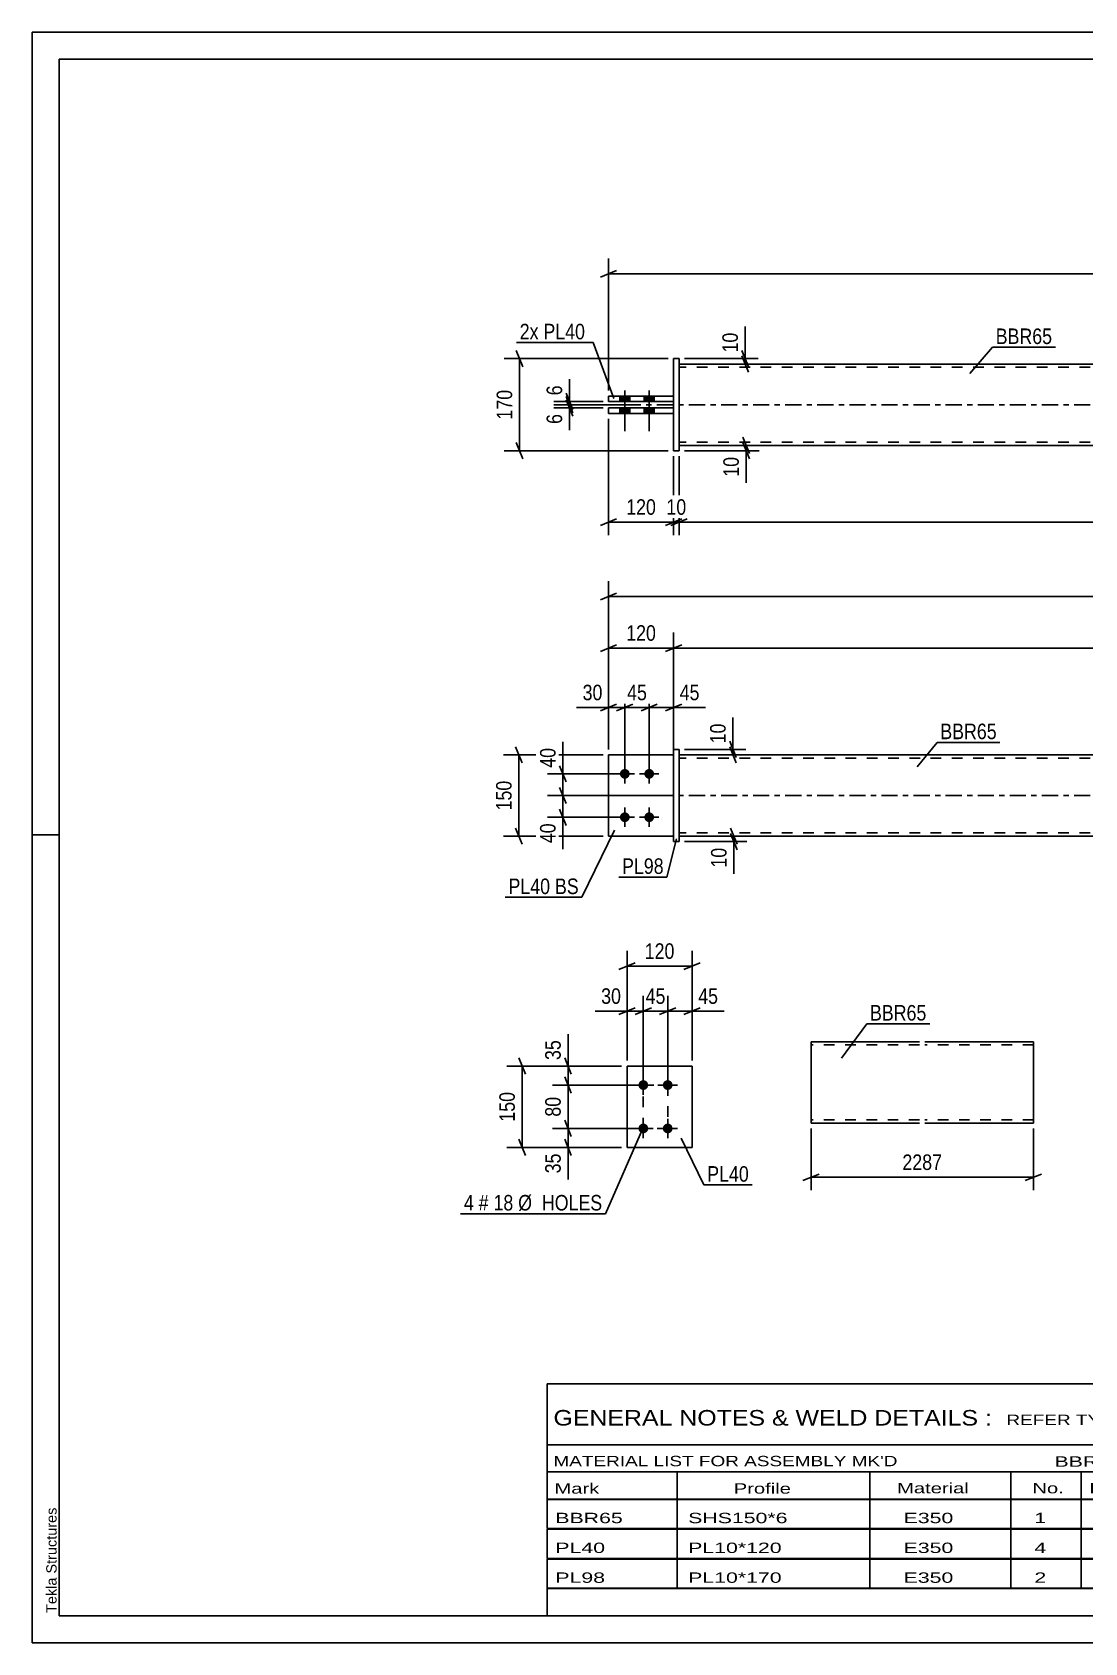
# Model space of a CAD drawing. Header units: millimetres. Extents: x 0 to 420, y 0 to 297.
# Drawn here: x 0 to 194.2, y 0 to 297 of the extents above; entities that cross this region are included whole.
import ezdxf

# ---------------------------------------------------------------- set-up
doc = ezdxf.new("R2010")
doc.units = ezdxf.units.MM
doc.linetypes.add('DXK_LINE_DOT2', pattern=[3.9198, 1.9599, -1.9599])
doc.linetypes.add('DXK_LINE_DOT3', pattern=[5.9187, 2.979, -0.9799, 0.9799, -0.9799])
doc.styles.add('Arial', font='ARIAL.TTF', dxfattribs={"height": 0.2})
doc.styles.add('Arial Narrow', font='ARIALN.TTF', dxfattribs={"height": 0.2})

# ---------------------------------------------------------------- blocks, each defined once
blk = doc.blocks.new('Unknown-580605817-1163')
at = {"color": 5, "linetype": 'Continuous'}
for p, q in [((420, 297), (0, 297)), ((0, 297), (0, 0)), ((0, 292), (0, 297)), ((415, 292), (5, 292)), ((5, 292), (5, 5)), ((5, 149), (0, 149)), ((0, 0), (0, 5)), ((5, 5), (415, 5)), ((0, 0), (420, 0))]:
    blk.add_line(p, q, dxfattribs=at)
at = {"color": 174, "linetype": 'Continuous', "style": 'Arial'}
blk.add_text('Tekla Structures', height=1.9102, rotation=90, dxfattribs=at).set_placement((4.5, 5.5))
blk = doc.blocks.new('Part-580605817-1818 - 1791')
at = {"color": 2, "linetype": 'Continuous'}
for p, q in [((118.31, 164.74), (119.31, 164.74)), ((118.31, 147.74), (118.31, 164.74)), ((119.31, 164.74), (119.31, 164.74)), ((119.31, 164.74), (119.31, 147.74)), ((118.31, 147.74), (119.31, 147.74))]:
    blk.add_line(p, q, dxfattribs=at)
at = {"color": 7, "linetype": 'DXK_LINE_DOT2'}
for p, q in [((118.31, 164.74), (119.31, 164.74)), ((118.31, 147.74), (119.31, 147.74))]:
    blk.add_line(p, q, dxfattribs=at)
blk = doc.blocks.new('Part-580605817-1808 - 1791')
at = {"color": 2, "linetype": 'Continuous'}
for p, q in [((106.31, 163.74), (118.31, 163.74)), ((106.31, 163.74), (106.31, 148.74)), ((118.31, 148.74), (106.31, 148.74)), ((106.31, 148.74), (106.31, 148.74))]:
    blk.add_line(p, q, dxfattribs=at)
at = {"color": 7, "linetype": 'DXK_LINE_DOT2'}
for p, q in [((106.31, 163.74), (118.31, 163.74)), ((118.31, 163.74), (118.31, 163.74)), ((118.31, 163.74), (118.31, 148.74)), ((106.31, 148.74), (118.31, 148.74))]:
    blk.add_line(p, q, dxfattribs=at)
blk = doc.blocks.new('Part-580605817-1813 - 1791')
at = {"color": 7, "linetype": 'DXK_LINE_DOT2'}
for p, q in [((106.31, 163.74), (118.31, 163.74)), ((106.31, 163.74), (118.31, 163.74)), ((106.31, 148.74), (106.31, 163.74)), ((118.31, 163.74), (118.31, 163.74)), ((118.31, 163.74), (118.31, 148.74)), ((106.31, 148.74), (118.31, 148.74)), ((118.31, 148.74), (106.31, 148.74)), ((106.31, 148.74), (106.31, 148.74))]:
    blk.add_line(p, q, dxfattribs=at)
blk = doc.blocks.new('Part-580605817-1828 - 1791')
at = {"color": 2, "linetype": 'Continuous'}
for p, q in [((119.31, 163.74), (348, 163.74)), ((119.31, 148.74), (348, 148.74))]:
    blk.add_line(p, q, dxfattribs=at)
at = {"color": 7, "linetype": 'DXK_LINE_DOT2'}
for p, q in [((119.31, 148.74), (119.31, 163.74)), ((348, 163.74), (348, 148.74)), ((348, 163.14), (119.31, 163.14)), ((348, 149.34), (119.31, 149.34))]:
    blk.add_line(p, q, dxfattribs=at)
at = {"color": 7, "linetype": 'DXK_LINE_DOT3'}
blk.add_line((109.31, 156.24), (358, 156.24), dxfattribs=at)
blk = doc.blocks.new('Bolt-580605817-1840 - 1791')
at = {"linetype": 'Continuous'}
for points in [[(109.31, 161.14), (109.5, 161.12), (109.68, 161.06), (109.84, 160.96), (109.98, 160.84), (110.09, 160.69), (110.17, 160.51), (110.21, 160.33), (110.21, 160.14), (110.17, 159.96), (110.09, 159.79), (109.98, 159.63), (109.84, 159.51), (109.68, 159.41), (109.5, 159.36), (109.31, 159.34), (109.13, 159.36), (108.95, 159.41), (108.79, 159.51), (108.65, 159.63), (108.54, 159.79), (108.46, 159.96), (108.42, 160.14), (108.42, 160.33), (108.46, 160.51), (108.54, 160.69), (108.65, 160.84), (108.79, 160.96), (108.95, 161.06), (109.13, 161.12)], [(113.81, 161.14), (114, 161.12), (114.18, 161.06), (114.34, 160.96), (114.48, 160.84), (114.59, 160.69), (114.67, 160.51), (114.71, 160.33), (114.71, 160.14), (114.67, 159.96), (114.59, 159.79), (114.48, 159.63), (114.34, 159.51), (114.18, 159.41), (114, 159.36), (113.81, 159.34), (113.63, 159.36), (113.45, 159.41), (113.29, 159.51), (113.15, 159.63), (113.04, 159.79), (112.96, 159.96), (112.92, 160.14), (112.92, 160.33), (112.96, 160.51), (113.04, 160.69), (113.15, 160.84), (113.29, 160.96), (113.45, 161.06), (113.63, 161.12)], [(109.31, 153.14), (109.5, 153.12), (109.68, 153.06), (109.84, 152.96), (109.98, 152.84), (110.09, 152.69), (110.17, 152.51), (110.21, 152.33), (110.21, 152.14), (110.17, 151.96), (110.09, 151.79), (109.98, 151.63), (109.84, 151.51), (109.68, 151.41), (109.5, 151.36), (109.31, 151.34), (109.13, 151.36), (108.95, 151.41), (108.79, 151.51), (108.65, 151.63), (108.54, 151.79), (108.46, 151.96), (108.42, 152.14), (108.42, 152.33), (108.46, 152.51), (108.54, 152.69), (108.65, 152.84), (108.79, 152.96), (108.95, 153.06), (109.13, 153.12)], [(113.81, 153.14), (114, 153.12), (114.18, 153.06), (114.34, 152.96), (114.48, 152.84), (114.59, 152.69), (114.67, 152.51), (114.71, 152.33), (114.71, 152.14), (114.67, 151.96), (114.59, 151.79), (114.48, 151.63), (114.34, 151.51), (114.18, 151.41), (114, 151.36), (113.81, 151.34), (113.63, 151.36), (113.45, 151.41), (113.29, 151.51), (113.15, 151.63), (113.04, 151.79), (112.96, 151.96), (112.92, 152.14), (112.92, 152.33), (112.96, 152.51), (113.04, 152.69), (113.15, 152.84), (113.29, 152.96), (113.45, 153.06), (113.63, 153.12)]]:
    blk.add_hatch(color=1, dxfattribs=at).paths.add_polyline_path(points)
at = {"color": 1, "linetype": 'Continuous'}
for p, q in [((109.31, 158.44), (109.31, 162.04)), ((113.81, 158.44), (113.81, 162.04)), ((111.11, 160.24), (107.51, 160.24)), ((115.61, 160.24), (112.01, 160.24)), ((111.11, 152.24), (107.51, 152.24)), ((109.31, 150.44), (109.31, 154.04)), ((115.61, 152.24), (112.01, 152.24)), ((113.81, 150.44), (113.81, 154.04))]:
    blk.add_line(p, q, dxfattribs=at)
blk = doc.blocks.new('Bolt-580605817-2132 - 2128')
at = {"linetype": 'Continuous'}
for points in [[(108.41, 228.91), (110.21, 228.91), (110.21, 229.91), (108.41, 229.91)], [(108.41, 228.91), (110.21, 228.91), (110.21, 229.91), (108.41, 229.91)], [(112.91, 228.91), (114.71, 228.91), (114.71, 229.91), (112.91, 229.91)], [(112.91, 228.91), (114.71, 228.91), (114.71, 229.91), (112.91, 229.91)], [(108.41, 226.71), (110.21, 226.71), (110.21, 227.71), (108.41, 227.71)], [(108.41, 226.71), (110.21, 226.71), (110.21, 227.71), (108.41, 227.71)], [(112.91, 226.71), (114.71, 226.71), (114.71, 227.71), (112.91, 227.71)], [(112.91, 226.71), (114.71, 226.71), (114.71, 227.71), (112.91, 227.71)]]:
    blk.add_hatch(color=1, dxfattribs=at).paths.add_polyline_path(points)
at = {"color": 1, "linetype": 'Continuous'}
for p, q in [((108.41, 229.91), (108.41, 228.91)), ((108.41, 229.91), (108.41, 228.91)), ((109.31, 230.91), (109.31, 223.41)), ((109.31, 230.91), (109.31, 223.41)), ((110.21, 229.91), (110.21, 228.91)), ((110.21, 229.91), (110.21, 228.91)), ((112.91, 229.91), (112.91, 228.91)), ((112.91, 229.91), (112.91, 228.91)), ((113.81, 230.91), (113.81, 223.41)), ((113.81, 230.91), (113.81, 223.41)), ((114.71, 229.91), (114.71, 228.91)), ((114.71, 229.91), (114.71, 228.91)), ((108.41, 227.71), (108.41, 226.71)), ((108.41, 227.71), (108.41, 226.71)), ((110.21, 227.71), (110.21, 226.71)), ((110.21, 227.71), (110.21, 226.71)), ((112.91, 227.71), (112.91, 226.71)), ((112.91, 227.71), (112.91, 226.71)), ((114.71, 227.71), (114.71, 226.71)), ((114.71, 227.71), (114.71, 226.71))]:
    blk.add_line(p, q, dxfattribs=at)
blk = doc.blocks.new('Part-580605817-2138 - 2128')
at = {"color": 2, "linetype": 'Continuous'}
for p, q in [((119.31, 235.81), (348, 235.81)), ((119.31, 220.81), (348, 220.81))]:
    blk.add_line(p, q, dxfattribs=at)
at = {"color": 7, "linetype": 'DXK_LINE_DOT2'}
for p, q in [((119.31, 235.81), (119.31, 220.81)), ((348, 235.21), (119.31, 235.21)), ((348, 235.81), (348, 220.81)), ((348, 221.41), (119.31, 221.41))]:
    blk.add_line(p, q, dxfattribs=at)
at = {"color": 7, "linetype": 'DXK_LINE_DOT3'}
blk.add_line((109.31, 228.31), (358, 228.31), dxfattribs=at)
blk = doc.blocks.new('Part-580605817-2144 - 2128')
at = {"color": 2, "linetype": 'Continuous'}
for p, q in [((106.31, 227.71), (118.31, 227.71)), ((106.31, 226.71), (106.31, 227.71)), ((106.31, 226.71), (118.31, 226.71)), ((106.31, 226.71), (106.31, 226.71))]:
    blk.add_line(p, q, dxfattribs=at)
at = {"color": 7, "linetype": 'DXK_LINE_DOT2'}
for p, q in [((106.31, 227.71), (118.31, 227.71)), ((118.31, 226.71), (106.31, 226.71)), ((118.31, 227.71), (118.31, 226.71))]:
    blk.add_line(p, q, dxfattribs=at)
blk = doc.blocks.new('Part-580605817-2149 - 2128')
at = {"color": 2, "linetype": 'Continuous'}
for p, q in [((106.31, 229.91), (118.31, 229.91)), ((106.31, 228.91), (106.31, 229.91)), ((106.31, 228.91), (118.31, 228.91)), ((106.31, 228.91), (106.31, 228.91))]:
    blk.add_line(p, q, dxfattribs=at)
at = {"color": 7, "linetype": 'DXK_LINE_DOT2'}
for p, q in [((106.31, 229.91), (118.31, 229.91)), ((106.31, 229.91), (106.31, 229.91)), ((106.31, 228.91), (118.31, 228.91)), ((118.31, 229.91), (118.31, 228.91))]:
    blk.add_line(p, q, dxfattribs=at)
blk = doc.blocks.new('Part-580605817-2150 - 2128')
at = {"color": 2, "linetype": 'Continuous'}
for p, q in [((118.31, 236.81), (119.31, 236.81)), ((118.31, 236.81), (118.31, 219.81)), ((119.31, 236.81), (119.31, 236.81)), ((119.31, 236.81), (119.31, 219.81)), ((119.31, 219.81), (118.31, 219.81)), ((118.31, 219.81), (118.31, 219.81))]:
    blk.add_line(p, q, dxfattribs=at)
at = {"color": 7, "linetype": 'DXK_LINE_DOT2'}
for p, q in [((119.31, 236.81), (118.31, 236.81)), ((119.31, 236.81), (119.31, 236.81)), ((118.31, 219.81), (119.31, 219.81))]:
    blk.add_line(p, q, dxfattribs=at)
blk = doc.blocks.new('Bolt-580605817-1444 - 1410')
at = {"linetype": 'Continuous'}
for points in [[(112.73, 101.95), (112.54, 101.97), (112.36, 102.02), (112.2, 102.12), (112.06, 102.24), (111.95, 102.4), (111.87, 102.57), (111.83, 102.75), (111.83, 102.94), (111.87, 103.12), (111.95, 103.3), (112.06, 103.45), (112.2, 103.57), (112.36, 103.67), (112.54, 103.73), (112.73, 103.75), (112.92, 103.73), (113.09, 103.67), (113.26, 103.57), (113.4, 103.45), (113.51, 103.3), (113.58, 103.12), (113.62, 102.94), (113.62, 102.75), (113.58, 102.57), (113.51, 102.4), (113.4, 102.24), (113.26, 102.12), (113.09, 102.02), (112.92, 101.97)], [(117.23, 101.95), (117.04, 101.97), (116.86, 102.02), (116.7, 102.12), (116.56, 102.24), (116.45, 102.4), (116.37, 102.57), (116.33, 102.75), (116.33, 102.94), (116.37, 103.12), (116.45, 103.3), (116.56, 103.45), (116.7, 103.57), (116.86, 103.67), (117.04, 103.73), (117.23, 103.75), (117.42, 103.73), (117.59, 103.67), (117.76, 103.57), (117.9, 103.45), (118.01, 103.3), (118.08, 103.12), (118.12, 102.94), (118.12, 102.75), (118.08, 102.57), (118.01, 102.4), (117.9, 102.24), (117.76, 102.12), (117.59, 102.02), (117.42, 101.97)], [(112.73, 93.95), (112.54, 93.97), (112.36, 94.02), (112.2, 94.12), (112.06, 94.24), (111.95, 94.4), (111.87, 94.57), (111.83, 94.75), (111.83, 94.94), (111.87, 95.12), (111.95, 95.3), (112.06, 95.45), (112.2, 95.57), (112.36, 95.67), (112.54, 95.73), (112.73, 95.75), (112.92, 95.73), (113.09, 95.67), (113.26, 95.57), (113.4, 95.45), (113.51, 95.3), (113.58, 95.12), (113.62, 94.94), (113.62, 94.75), (113.58, 94.57), (113.51, 94.4), (113.4, 94.24), (113.26, 94.12), (113.09, 94.02), (112.92, 93.97)], [(117.23, 93.95), (117.04, 93.97), (116.86, 94.02), (116.7, 94.12), (116.56, 94.24), (116.45, 94.4), (116.37, 94.57), (116.33, 94.75), (116.33, 94.94), (116.37, 95.12), (116.45, 95.3), (116.56, 95.45), (116.7, 95.57), (116.86, 95.67), (117.04, 95.73), (117.23, 95.75), (117.42, 95.73), (117.59, 95.67), (117.76, 95.57), (117.9, 95.45), (118.01, 95.3), (118.08, 95.12), (118.12, 94.94), (118.12, 94.75), (118.08, 94.57), (118.01, 94.4), (117.9, 94.24), (117.76, 94.12), (117.59, 94.02), (117.42, 93.97)]]:
    blk.add_hatch(color=1, dxfattribs=at).paths.add_polyline_path(points)
at = {"color": 1, "linetype": 'Continuous'}
for p, q in [((112.73, 101.05), (112.73, 104.65)), ((117.23, 101.05), (117.23, 104.65)), ((114.53, 102.85), (110.93, 102.85)), ((119.03, 102.85), (115.43, 102.85)), ((112.73, 93.05), (112.73, 96.65)), ((117.23, 93.05), (117.23, 96.65)), ((114.53, 94.85), (110.93, 94.85)), ((119.03, 94.85), (115.43, 94.85))]:
    blk.add_line(p, q, dxfattribs=at)
blk = doc.blocks.new('Part-580605817-1459 - 1410')
at = {"color": 2, "linetype": 'Continuous'}
for p, q in [((109.73, 106.35), (121.73, 106.35)), ((109.73, 91.35), (109.73, 106.35)), ((121.73, 106.35), (121.73, 106.35)), ((121.73, 106.35), (121.73, 91.35)), ((121.73, 91.35), (109.73, 91.35)), ((109.73, 91.35), (109.73, 91.35))]:
    blk.add_line(p, q, dxfattribs=at)
at = {"color": 7, "linetype": 'DXK_LINE_DOT2'}
for p, q in [((109.73, 106.35), (121.73, 106.35)), ((109.73, 91.35), (121.73, 91.35)), ((109.73, 91.35), (109.73, 91.35))]:
    blk.add_line(p, q, dxfattribs=at)
blk = doc.blocks.new('Part-580605817-1275 - 1255')
at = {"color": 2, "linetype": 'Continuous'}
for p, q in [((143.68, 95.93), (143.68, 110.84)), ((143.68, 110.84), (163.68, 110.84)), ((164.68, 110.84), (184.68, 110.84)), ((184.68, 110.84), (184.68, 110.75)), ((184.68, 110.75), (184.68, 109.64)), ((184.68, 95.84), (184.68, 109.64)), ((143.68, 95.84), (143.68, 95.93)), ((163.68, 95.84), (143.68, 95.84)), ((184.68, 95.84), (164.68, 95.84))]:
    blk.add_line(p, q, dxfattribs=at)
at = {"color": 7, "linetype": 'DXK_LINE_DOT2'}
for p, q in [((163.68, 110.24), (143.68, 110.24)), ((184.68, 110.24), (164.68, 110.24)), ((184.68, 109.64), (184.68, 110.49)), ((143.68, 96.44), (143.68, 96.49)), ((163.68, 96.44), (143.68, 96.44)), ((143.68, 95.84), (143.68, 95.84)), ((184.68, 96.44), (164.68, 96.44)), ((184.68, 96.44), (184.68, 96.49))]:
    blk.add_line(p, q, dxfattribs=at)
blk = doc.blocks.new('Rectangle-580605817-1568 - 1410')
at = {"color": 1, "linetype": 'DXK_LINE_DOT2'}
blk.add_lwpolyline([(112.73, 102.85), (117.23, 102.85), (117.23, 94.85), (112.73, 94.85), (112.73, 102.85)], close=True, dxfattribs=at)
blk = doc.blocks.new('StraightDimension-580605817-2071 - 1791')
at = {"color": 7, "linetype": 'Continuous'}
for p, q in [((120.31, 148.74), (131.83, 148.74)), ((128.83, 150.24), (130.03, 147.24)), ((130.03, 146.24), (128.83, 149.24)), ((129.43, 147.74), (129.43, 148.74)), ((120.31, 147.74), (131.83, 147.74))]:
    blk.add_line(p, q, dxfattribs=at)
at = {"color": 0}
blk.add_wipeout([(128.68, 147.21), (124.48, 147.21), (124.48, 142.35), (128.68, 142.35)], dxfattribs=at)
at = {"color": 7, "linetype": 'Continuous'}
blk.add_line((129.43, 147.74), (129.43, 141.83), dxfattribs=at)
blk.add_line((129.43, 147.74), (129.43, 141.83), dxfattribs=at)
at = {"color": 3, "style": 'Arial Narrow'}
blk.add_text('10', height=2.863, rotation=90.0002, dxfattribs=at).set_placement((128.08, 142.95))
blk = doc.blocks.new('StraightDimension-580605817-2015 - 1791')
at = {"color": 7, "linetype": 'Continuous'}
for p, q in [((113.81, 161.24), (113.81, 175.31)), ((118.31, 164.74), (118.31, 175.31)), ((112.31, 171.86), (115.31, 173.06)), ((113.81, 172.46), (118.31, 172.46)), ((119.81, 173.06), (116.81, 171.86))]:
    blk.add_line(p, q, dxfattribs=at)
at = {"color": 0}
blk.add_wipeout([(123.7, 173.21), (123.7, 177.41), (118.84, 177.41), (118.84, 173.21)], dxfattribs=at)
at = {"color": 7, "linetype": 'Continuous'}
blk.add_line((118.31, 172.46), (124.22, 172.46), dxfattribs=at)
blk.add_line((118.31, 172.46), (124.22, 172.46), dxfattribs=at)
at = {"color": 3, "style": 'Arial Narrow'}
blk.add_text('45', height=2.863, dxfattribs=at).set_placement((119.44, 173.81))
blk = doc.blocks.new('StraightDimension-580605817-1951 - 1791')
at = {"color": 7, "linetype": 'Continuous'}
for p, q in [((118.31, 157.24), (118.31, 186.28)), ((349, 164.74), (349, 186.28)), ((119.81, 184.03), (116.81, 182.83)), ((118.31, 183.43), (349, 183.43)), ((347.5, 182.83), (350.5, 184.03))]:
    blk.add_line(p, q, dxfattribs=at)
at = {"color": 0}
blk.add_wipeout([(237.91, 184.18), (237.91, 188.38), (229.4, 188.38), (229.4, 184.18)], dxfattribs=at)
at = {"color": 3, "style": 'Arial Narrow'}
blk.add_text('2307', height=2.863, dxfattribs=at).set_placement((230, 184.78))
blk = doc.blocks.new('StraightDimension-580605817-1936 - 1791')
at = {"color": 7, "linetype": 'Continuous'}
for p, q in [((106.31, 164.74), (106.31, 186.28)), ((118.31, 157.24), (118.31, 186.28)), ((104.81, 182.83), (107.81, 184.03)), ((106.31, 183.43), (118.31, 183.43)), ((119.81, 184.03), (116.81, 182.83))]:
    blk.add_line(p, q, dxfattribs=at)
at = {"color": 0}
blk.add_wipeout([(115.66, 184.18), (115.66, 188.38), (108.97, 188.38), (108.97, 184.18)], dxfattribs=at)
at = {"color": 3, "style": 'Arial Narrow'}
blk.add_text('120', height=2.863, dxfattribs=at).set_placement((109.57, 184.78))
blk = doc.blocks.new('StraightDimension-580605817-1897 - 1791')
at = {"color": 7, "linetype": 'Continuous'}
for p, q in [((107.81, 193.54), (104.81, 192.34)), ((106.31, 164.74), (106.31, 195.79)), ((359.5, 192.34), (362.5, 193.54)), ((361, 164.74), (361, 195.79)), ((106.31, 192.94), (361, 192.94))]:
    blk.add_line(p, q, dxfattribs=at)
at = {"color": 0}
blk.add_wipeout([(237.91, 193.69), (237.91, 197.89), (229.4, 197.89), (229.4, 193.69)], dxfattribs=at)
at = {"color": 3, "style": 'Arial Narrow'}
blk.add_text('2547', height=2.863, dxfattribs=at).set_placement((230, 194.29))
blk = doc.blocks.new('StraightDimension-580605817-2032 - 1791')
at = {"color": 7, "linetype": 'Continuous'}
for p, q in [((105.31, 163.74), (86.93, 163.74)), ((90.38, 162.24), (89.18, 165.24)), ((89.78, 148.74), (89.78, 163.74)), ((105.31, 148.74), (86.93, 148.74)), ((89.18, 150.24), (90.38, 147.24))]:
    blk.add_line(p, q, dxfattribs=at)
at = {"color": 0}
blk.add_wipeout([(89.03, 159.58), (84.83, 159.58), (84.83, 152.89), (89.03, 152.89)], dxfattribs=at)
at = {"color": 3, "style": 'Arial Narrow'}
blk.add_text('150', height=2.863, rotation=90.0002, dxfattribs=at).set_placement((88.43, 153.49))
blk = doc.blocks.new('StraightDimension-580605817-1842 - 1791')
at = {"color": 7, "linetype": 'Continuous'}
for p, q in [((120.31, 164.74), (131.66, 164.74)), ((120.31, 163.74), (131.66, 163.74)), ((128.66, 166.24), (129.86, 163.24)), ((129.86, 162.24), (128.66, 165.24)), ((129.26, 163.74), (129.26, 164.74))]:
    blk.add_line(p, q, dxfattribs=at)
at = {"color": 0}
blk.add_wipeout([(128.51, 170.12), (124.31, 170.12), (124.31, 165.26), (128.51, 165.26)], dxfattribs=at)
at = {"color": 7, "linetype": 'Continuous'}
blk.add_line((129.26, 164.74), (129.26, 170.64), dxfattribs=at)
blk.add_line((129.26, 164.74), (129.26, 170.64), dxfattribs=at)
at = {"color": 3, "style": 'Arial Narrow'}
blk.add_text('10', height=2.863, rotation=90.0002, dxfattribs=at).set_placement((127.91, 165.86))
blk = doc.blocks.new('StraightDimension-580605817-1986 - 1791')
at = {"color": 7, "linetype": 'Continuous'}
for p, q in [((106.31, 164.74), (106.31, 175.31)), ((109.31, 161.24), (109.31, 175.31)), ((104.81, 171.86), (107.81, 173.06)), ((106.31, 172.46), (109.31, 172.46)), ((110.81, 173.06), (107.81, 171.86))]:
    blk.add_line(p, q, dxfattribs=at)
at = {"color": 0}
blk.add_wipeout([(105.79, 173.21), (105.79, 177.41), (100.93, 177.41), (100.93, 173.21)], dxfattribs=at)
at = {"color": 7, "linetype": 'Continuous'}
blk.add_line((106.31, 172.46), (100.41, 172.46), dxfattribs=at)
blk.add_line((106.31, 172.46), (100.41, 172.46), dxfattribs=at)
at = {"color": 3, "style": 'Arial Narrow'}
blk.add_text('30', height=2.863, dxfattribs=at).set_placement((101.53, 173.81))
blk = doc.blocks.new('StraightDimension-580605817-2002 - 1791')
at = {"color": 7, "linetype": 'Continuous'}
for p, q in [((109.31, 161.24), (109.31, 175.31)), ((113.81, 161.24), (113.81, 175.31)), ((107.81, 171.86), (110.81, 173.06)), ((109.31, 172.46), (113.81, 172.46)), ((115.31, 173.06), (112.31, 171.86))]:
    blk.add_line(p, q, dxfattribs=at)
at = {"color": 0}
blk.add_wipeout([(113.99, 173.21), (113.99, 177.41), (109.14, 177.41), (109.14, 173.21)], dxfattribs=at)
at = {"color": 3, "style": 'Arial Narrow'}
blk.add_text('45', height=2.863, dxfattribs=at).set_placement((109.74, 173.81))
blk = doc.blocks.new('StraightDimension-580605817-2052 - 1791')
at = {"color": 7, "linetype": 'Continuous'}
for p, q in [((97.29, 157.74), (98.49, 154.74)), ((117.31, 156.24), (95.04, 156.24)), ((97.89, 152.24), (97.89, 156.24)), ((108.31, 152.24), (95.04, 152.24)), ((98.49, 150.74), (97.29, 153.74))]:
    blk.add_line(p, q, dxfattribs=at)
at = {"color": 0}
blk.add_wipeout([(97.14, 151.71), (92.94, 151.71), (92.94, 146.85), (97.14, 146.85)], dxfattribs=at)
at = {"color": 7, "linetype": 'Continuous'}
blk.add_line((97.89, 152.24), (97.89, 146.33), dxfattribs=at)
blk.add_line((97.89, 152.24), (97.89, 146.33), dxfattribs=at)
at = {"color": 3, "style": 'Arial Narrow'}
blk.add_text('40', height=2.863, rotation=90.0002, dxfattribs=at).set_placement((96.54, 147.45))
blk = doc.blocks.new('StraightDimension-580605817-2061 - 1791')
at = {"color": 7, "linetype": 'Continuous'}
for p, q in [((97.29, 161.74), (98.49, 158.74)), ((108.31, 160.24), (95.04, 160.24)), ((98.49, 154.74), (97.29, 157.74)), ((97.89, 156.24), (97.89, 160.24)), ((117.31, 156.24), (95.04, 156.24))]:
    blk.add_line(p, q, dxfattribs=at)
at = {"color": 0}
blk.add_wipeout([(97.14, 165.62), (92.94, 165.62), (92.94, 160.76), (97.14, 160.76)], dxfattribs=at)
at = {"color": 7, "linetype": 'Continuous'}
blk.add_line((97.89, 160.24), (97.89, 166.14), dxfattribs=at)
blk.add_line((97.89, 160.24), (97.89, 166.14), dxfattribs=at)
at = {"color": 3, "style": 'Arial Narrow'}
blk.add_text('40', height=2.863, rotation=90.0002, dxfattribs=at).set_placement((96.54, 161.36))
blk = doc.blocks.new('StraightDimension-580605817-2196 - 2128')
at = {"color": 7, "linetype": 'Continuous'}
for p, q in [((119.31, 218.81), (119.31, 204.26)), ((348, 218.81), (348, 204.26)), ((120.81, 207.26), (117.81, 206.06)), ((119.31, 206.66), (348, 206.66)), ((346.5, 206.06), (349.5, 207.26))]:
    blk.add_line(p, q, dxfattribs=at)
at = {"color": 0}
blk.add_wipeout([(237.91, 207.41), (237.91, 211.61), (229.4, 211.61), (229.4, 207.41)], dxfattribs=at)
at = {"color": 3, "style": 'Arial Narrow'}
blk.add_text('2287', height=2.863, dxfattribs=at).set_placement((230, 208.01))
blk = doc.blocks.new('StraightDimension-580605817-2213 - 2128')
at = {"color": 7, "linetype": 'Continuous'}
for p, q in [((106.31, 225.71), (106.31, 204.26)), ((118.31, 218.81), (118.31, 204.26)), ((104.81, 206.06), (107.81, 207.26)), ((106.31, 206.66), (118.31, 206.66)), ((119.81, 207.26), (116.81, 206.06))]:
    blk.add_line(p, q, dxfattribs=at)
at = {"color": 0}
blk.add_wipeout([(115.66, 207.41), (115.66, 211.61), (108.97, 211.61), (108.97, 207.41)], dxfattribs=at)
at = {"color": 3, "style": 'Arial Narrow'}
blk.add_text('120', height=2.863, dxfattribs=at).set_placement((109.57, 208.01))
blk = doc.blocks.new('StraightDimension-580605817-2162 - 2128')
at = {"color": 7, "linetype": 'Continuous'}
for p, q in [((120.31, 220.81), (134.1, 220.81)), ((120.31, 219.81), (134.1, 219.81)), ((131.1, 222.31), (132.3, 219.31)), ((132.3, 218.31), (131.1, 221.31)), ((131.7, 219.81), (131.7, 220.81))]:
    blk.add_line(p, q, dxfattribs=at)
at = {"color": 0}
blk.add_wipeout([(130.95, 219.29), (126.75, 219.29), (126.75, 214.43), (130.95, 214.43)], dxfattribs=at)
at = {"color": 7, "linetype": 'Continuous'}
blk.add_line((131.7, 219.81), (131.7, 213.9), dxfattribs=at)
blk.add_line((131.7, 219.81), (131.7, 213.9), dxfattribs=at)
at = {"color": 3, "style": 'Arial Narrow'}
blk.add_text('10', height=2.863, rotation=90.0002, dxfattribs=at).set_placement((130.35, 215.03))
blk = doc.blocks.new('StraightDimension-580605817-2172 - 2128')
at = {"color": 7, "linetype": 'Continuous'}
for p, q in [((90.49, 235.31), (89.29, 238.31)), ((117.31, 236.81), (87.04, 236.81)), ((89.89, 219.81), (89.89, 236.81)), ((117.31, 219.81), (87.04, 219.81)), ((89.29, 221.31), (90.49, 218.31))]:
    blk.add_line(p, q, dxfattribs=at)
at = {"color": 0}
blk.add_wipeout([(89.14, 231.65), (84.94, 231.65), (84.94, 224.97), (89.14, 224.97)], dxfattribs=at)
at = {"color": 3, "style": 'Arial Narrow'}
blk.add_text('170', height=2.863, rotation=90.0002, dxfattribs=at).set_placement((88.54, 225.57))
blk = doc.blocks.new('StraightDimension-580605817-2185 - 2128')
at = {"color": 7, "linetype": 'Continuous'}
for p, q in [((107.81, 253.03), (104.81, 251.83)), ((106.31, 230.91), (106.31, 255.28)), ((359.5, 251.83), (362.5, 253.03)), ((361, 230.91), (361, 255.28)), ((106.31, 252.43), (361, 252.43))]:
    blk.add_line(p, q, dxfattribs=at)
at = {"color": 0}
blk.add_wipeout([(237.91, 253.18), (237.91, 257.38), (229.4, 257.38), (229.4, 253.18)], dxfattribs=at)
at = {"color": 3, "style": 'Arial Narrow'}
blk.add_text('2547', height=2.863, dxfattribs=at).set_placement((230, 253.78))
blk = doc.blocks.new('StraightDimension-580605817-2204 - 2128')
at = {"color": 7, "linetype": 'Continuous'}
for p, q in [((118.31, 218.81), (118.31, 204.26)), ((119.31, 218.81), (119.31, 204.26)), ((116.81, 206.06), (119.81, 207.26)), ((120.81, 207.26), (117.81, 206.06)), ((118.31, 206.66), (119.31, 206.66))]:
    blk.add_line(p, q, dxfattribs=at)
at = {"color": 0}
blk.add_wipeout([(121.24, 207.41), (121.24, 211.61), (116.39, 211.61), (116.39, 207.41)], dxfattribs=at)
at = {"color": 3, "style": 'Arial Narrow'}
blk.add_text('10', height=2.863, dxfattribs=at).set_placement((116.99, 208.01))
blk = doc.blocks.new('StraightDimension-580605817-2253 - 2128')
at = {"color": 7, "linetype": 'Continuous'}
for p, q in [((130.92, 238.31), (132.12, 235.31)), ((120.31, 236.81), (133.92, 236.81)), ((120.31, 235.81), (133.92, 235.81)), ((132.12, 234.31), (130.92, 237.31)), ((131.52, 235.81), (131.52, 236.81))]:
    blk.add_line(p, q, dxfattribs=at)
at = {"color": 0}
blk.add_wipeout([(130.77, 242.19), (126.57, 242.19), (126.57, 237.34), (130.77, 237.34)], dxfattribs=at)
at = {"color": 7, "linetype": 'Continuous'}
blk.add_line((131.52, 236.81), (131.52, 242.72), dxfattribs=at)
blk.add_line((131.52, 236.81), (131.52, 242.72), dxfattribs=at)
at = {"color": 3, "style": 'Arial Narrow'}
blk.add_text('10', height=2.863, rotation=90.0002, dxfattribs=at).set_placement((130.17, 237.94))
blk = doc.blocks.new('StraightDimension-580605817-2293 - 2128')
at = {"color": 7, "linetype": 'Continuous'}
for p, q in [((105.31, 228.91), (96.25, 228.91)), ((98.5, 230.41), (99.7, 227.41)), ((99.7, 226.81), (98.5, 229.81)), ((99.1, 228.31), (99.1, 228.91)), ((110.56, 228.31), (96.25, 228.31))]:
    blk.add_line(p, q, dxfattribs=at)
at = {"color": 0}
blk.add_wipeout([(98.35, 232.46), (94.15, 232.46), (94.15, 229.44), (98.35, 229.44)], dxfattribs=at)
at = {"color": 7, "linetype": 'Continuous'}
blk.add_line((99.1, 228.91), (99.1, 232.99), dxfattribs=at)
blk.add_line((99.1, 228.91), (99.1, 232.99), dxfattribs=at)
at = {"color": 3, "style": 'Arial Narrow'}
blk.add_text('6', height=2.86, rotation=90.0002, dxfattribs=at).set_placement((97.75, 230.04))
blk = doc.blocks.new('StraightDimension-580605817-2303 - 2128')
at = {"color": 7, "linetype": 'Continuous'}
for p, q in [((98.5, 229.81), (99.7, 226.81)), ((99.7, 226.21), (98.5, 229.21)), ((110.56, 228.31), (96.25, 228.31)), ((105.31, 227.71), (96.25, 227.71)), ((99.1, 227.71), (99.1, 228.31))]:
    blk.add_line(p, q, dxfattribs=at)
at = {"color": 0}
blk.add_wipeout([(98.35, 227.19), (94.15, 227.19), (94.15, 224.16), (98.35, 224.16)], dxfattribs=at)
at = {"color": 7, "linetype": 'Continuous'}
blk.add_line((99.1, 227.71), (99.1, 223.63), dxfattribs=at)
blk.add_line((99.1, 227.71), (99.1, 223.63), dxfattribs=at)
at = {"color": 3, "style": 'Arial Narrow'}
blk.add_text('6', height=2.86, rotation=90.0002, dxfattribs=at).set_placement((97.75, 224.76))
blk = doc.blocks.new('StraightDimension-580605817-1491 - 1410')
at = {"color": 7, "linetype": 'Continuous'}
for p, q in [((112.73, 103.85), (112.73, 119.32)), ((117.23, 103.85), (117.23, 119.32)), ((111.23, 115.87), (114.23, 117.07)), ((112.73, 116.47), (117.23, 116.47)), ((118.73, 117.07), (115.73, 115.87))]:
    blk.add_line(p, q, dxfattribs=at)
at = {"color": 0}
blk.add_wipeout([(117.41, 117.22), (117.41, 121.42), (112.55, 121.42), (112.55, 117.22)], dxfattribs=at)
at = {"color": 3, "style": 'Arial Narrow'}
blk.add_text('45', height=2.863, dxfattribs=at).set_placement((113.15, 117.82))
blk = doc.blocks.new('StraightDimension-580605817-1461 - 1410')
at = {"color": 7, "linetype": 'Continuous'}
for p, q in [((108.23, 124.17), (111.23, 125.37)), ((109.73, 107.35), (109.73, 127.62)), ((109.73, 124.77), (121.73, 124.77)), ((123.23, 125.37), (120.23, 124.17)), ((121.73, 107.35), (121.73, 127.62))]:
    blk.add_line(p, q, dxfattribs=at)
at = {"color": 0}
blk.add_wipeout([(119.07, 125.52), (119.07, 129.72), (112.39, 129.72), (112.39, 125.52)], dxfattribs=at)
at = {"color": 3, "style": 'Arial Narrow'}
blk.add_text('120', height=2.863, dxfattribs=at).set_placement((112.99, 126.12))
blk = doc.blocks.new('StraightDimension-580605817-1478 - 1410')
at = {"color": 7, "linetype": 'Continuous'}
for p, q in [((117.23, 103.85), (117.23, 119.32)), ((121.73, 107.35), (121.73, 119.32)), ((115.73, 115.87), (118.73, 117.07)), ((117.23, 116.47), (121.73, 116.47)), ((123.23, 117.07), (120.23, 115.87))]:
    blk.add_line(p, q, dxfattribs=at)
at = {"color": 0}
blk.add_wipeout([(127.11, 117.22), (127.11, 121.42), (122.25, 121.42), (122.25, 117.22)], dxfattribs=at)
at = {"color": 7, "linetype": 'Continuous'}
blk.add_line((121.73, 116.47), (127.63, 116.47), dxfattribs=at)
blk.add_line((121.73, 116.47), (127.63, 116.47), dxfattribs=at)
at = {"color": 3, "style": 'Arial Narrow'}
blk.add_text('45', height=2.863, dxfattribs=at).set_placement((122.85, 117.82))
blk = doc.blocks.new('StraightDimension-580605817-1501 - 1410')
at = {"color": 7, "linetype": 'Continuous'}
for p, q in [((109.73, 107.35), (109.73, 119.32)), ((112.73, 103.85), (112.73, 119.32)), ((108.23, 115.87), (111.23, 117.07)), ((109.73, 116.47), (112.73, 116.47)), ((114.23, 117.07), (111.23, 115.87))]:
    blk.add_line(p, q, dxfattribs=at)
at = {"color": 0}
blk.add_wipeout([(109.2, 117.22), (109.2, 121.42), (104.35, 121.42), (104.35, 117.22)], dxfattribs=at)
at = {"color": 7, "linetype": 'Continuous'}
blk.add_line((109.73, 116.47), (103.82, 116.47), dxfattribs=at)
blk.add_line((109.73, 116.47), (103.82, 116.47), dxfattribs=at)
at = {"color": 3, "style": 'Arial Narrow'}
blk.add_text('30', height=2.863, dxfattribs=at).set_placement((104.95, 117.82))
blk = doc.blocks.new('StraightDimension-580605817-1515 - 1410')
at = {"color": 7, "linetype": 'Continuous'}
for p, q in [((90.98, 104.85), (89.78, 107.85)), ((108.73, 106.35), (87.53, 106.35)), ((90.38, 91.35), (90.38, 106.35)), ((89.78, 92.85), (90.98, 89.85)), ((108.73, 91.35), (87.53, 91.35))]:
    blk.add_line(p, q, dxfattribs=at)
at = {"color": 0}
blk.add_wipeout([(89.63, 102.19), (85.43, 102.19), (85.43, 95.5), (89.63, 95.5)], dxfattribs=at)
at = {"color": 3, "style": 'Arial Narrow'}
blk.add_text('150', height=2.863, rotation=90.0002, dxfattribs=at).set_placement((89.03, 96.1))
blk = doc.blocks.new('StraightDimension-580605817-1532 - 1410')
at = {"color": 7, "linetype": 'Continuous'}
for p, q in [((98.24, 107.85), (99.44, 104.85)), ((108.73, 106.35), (95.99, 106.35)), ((99.44, 101.35), (98.24, 104.35)), ((98.84, 102.85), (98.84, 106.35)), ((111.73, 102.85), (95.99, 102.85))]:
    blk.add_line(p, q, dxfattribs=at)
at = {"color": 0}
blk.add_wipeout([(98.09, 111.73), (93.89, 111.73), (93.89, 106.87), (98.09, 106.87)], dxfattribs=at)
at = {"color": 7, "linetype": 'Continuous'}
blk.add_line((98.84, 106.35), (98.84, 112.25), dxfattribs=at)
blk.add_line((98.84, 106.35), (98.84, 112.25), dxfattribs=at)
at = {"color": 3, "style": 'Arial Narrow'}
blk.add_text('35', height=2.863, rotation=90.0002, dxfattribs=at).set_placement((97.49, 107.47))
blk = doc.blocks.new('StraightDimension-580605817-1545 - 1410')
at = {"color": 7, "linetype": 'Continuous'}
for p, q in [((98.24, 104.35), (99.44, 101.35)), ((111.73, 102.85), (95.99, 102.85)), ((98.84, 94.85), (98.84, 102.85)), ((99.44, 93.35), (98.24, 96.35)), ((111.73, 94.85), (95.99, 94.85))]:
    blk.add_line(p, q, dxfattribs=at)
at = {"color": 0}
blk.add_wipeout([(98.09, 101.27), (93.89, 101.27), (93.89, 96.42), (98.09, 96.42)], dxfattribs=at)
at = {"color": 3, "style": 'Arial Narrow'}
blk.add_text('80', height=2.863, rotation=90.0002, dxfattribs=at).set_placement((97.49, 97.02))
blk = doc.blocks.new('StraightDimension-580605817-1555 - 1410')
at = {"color": 7, "linetype": 'Continuous'}
for p, q in [((98.24, 96.35), (99.44, 93.35)), ((111.73, 94.85), (95.99, 94.85)), ((99.44, 89.85), (98.24, 92.85)), ((98.84, 91.35), (98.84, 94.85)), ((108.73, 91.35), (95.99, 91.35))]:
    blk.add_line(p, q, dxfattribs=at)
at = {"color": 0}
blk.add_wipeout([(98.09, 90.82), (93.89, 90.82), (93.89, 85.97), (98.09, 85.97)], dxfattribs=at)
at = {"color": 7, "linetype": 'Continuous'}
blk.add_line((98.84, 91.35), (98.84, 85.44), dxfattribs=at)
blk.add_line((98.84, 91.35), (98.84, 85.44), dxfattribs=at)
at = {"color": 3, "style": 'Arial Narrow'}
blk.add_text('35', height=2.863, rotation=90.0002, dxfattribs=at).set_placement((97.49, 86.57))
blk = doc.blocks.new('StraightDimension-580605817-1353 - 1255')
at = {"color": 7, "linetype": 'Continuous'}
for p, q in [((143.68, 94.84), (143.68, 83.44)), ((184.68, 94.84), (184.68, 83.44)), ((145.18, 86.44), (142.18, 85.24)), ((183.18, 85.24), (186.18, 86.44)), ((143.68, 85.84), (184.68, 85.84))]:
    blk.add_line(p, q, dxfattribs=at)
at = {"color": 0}
blk.add_wipeout([(168.44, 86.59), (168.44, 90.79), (159.92, 90.79), (159.92, 86.59)], dxfattribs=at)
at = {"color": 3, "style": 'Arial Narrow'}
blk.add_text('2287', height=2.863, dxfattribs=at).set_placement((160.52, 87.19))
blk = doc.blocks.new('Unknown-580605817-3715')
at = {"color": 7, "linetype": 'Continuous'}
for p, q in [((95, 47.75), (255, 47.75)), ((95, 36.5), (95, 47.75)), ((255, 47.75), (255, 36.5)), ((95, 36.5), (255, 36.5)), ((95, 36.5), (95, 31.5)), ((255, 36.5), (255, 31.5)), ((95, 31.5), (255, 31.5)), ((95, 31.5), (95, 26.5)), ((119, 31.5), (119, 26.5)), ((154.5, 31.5), (154.5, 26.5)), ((180.5, 31.5), (180.5, 26.5)), ((193.5, 31.5), (193.5, 26.5)), ((211, 31.5), (211, 26.5)), ((233, 31.5), (233, 26.5)), ((255, 31.5), (255, 26.5)), ((95, 26.5), (255, 26.5)), ((95, 26.45), (95, 21.05)), ((95, 26.45), (255, 26.45)), ((119, 26.5), (119, 21)), ((154.5, 26.5), (154.5, 21)), ((180.5, 26.5), (180.5, 21)), ((193.5, 26.5), (193.5, 21)), ((211, 26.5), (211, 21)), ((233, 26.5), (233, 21)), ((255, 26.45), (255, 21.05)), ((95, 21.05), (255, 21.05)), ((95, 20.95), (95, 15.55)), ((95, 20.95), (255, 20.95)), ((119, 21), (119, 15.5)), ((154.5, 21), (154.5, 15.5)), ((180.5, 21), (180.5, 15.5)), ((193.5, 21), (193.5, 15.5)), ((211, 21), (211, 15.5)), ((233, 21), (233, 15.5)), ((255, 20.95), (255, 15.55)), ((95, 15.55), (255, 15.55)), ((95, 15.45), (95, 10.05)), ((95, 15.45), (255, 15.45)), ((119, 15.5), (119, 10)), ((154.5, 15.5), (154.5, 10)), ((180.5, 15.5), (180.5, 10)), ((193.5, 15.5), (193.5, 10)), ((211, 15.5), (211, 10)), ((233, 15.5), (233, 10)), ((255, 15.45), (255, 10.05)), ((95, 10.05), (255, 10.05)), ((95, 10), (255, 10)), ((95, 10), (95, 5)), ((211, 10), (211, 5)), ((233, 10), (233, 5)), ((255, 10), (255, 5)), ((95, 5), (255, 5))]:
    blk.add_line(p, q, dxfattribs=at)
at = {"color": 7, "style": 'Arial Narrow'}
for s, height, width, p in [('GENERAL NOTES & WELD DETAILS :', 2.8633, 1.4, (96.15, 40.06)), ('REFER TYP DRAWING TYP-01', 1.9089, 1.6, (179.7, 40.16)), ("MATERIAL LIST FOR ASSEMBLY MK'D", 1.9089, 1.6, (96.15, 32.56)), ('BBR65', 1.909, 1.794707, (188.57, 32.47)), ('1', 1.91, 1.794707, (217.08, 32.56)), ('No. Required', 1.9089, 1.6, (226.41, 32.56)), ('Mark', 1.909, 1.7, (96.34, 27.5)), ('Profile', 1.909, 1.7, (129.41, 27.5)), ('Material', 1.909, 1.7, (159.54, 27.56)), ('No.', 1.909, 1.7, (184.5, 27.56)), ('Length', 1.909, 1.7, (195, 27.56)), ('Area', 1.909, 1.7, (217.5, 27.56)), ('Weight', 1.909, 1.7, (237, 27.56))]:
    blk.add_text(s, height=height, dxfattribs=dict(at, width=width)).set_placement(p)
at = {"color": 7, "linetype": 'Continuous', "style": 'Arial Narrow'}
for s, height, width, p in [('BBR65', 1.909, 1.794707, (96.5, 22.06)), ('SHS150*6', 1.909, 1.794707, (121, 22.06)), ('E350', 1.909, 1.794707, (160.74, 22.06)), ('1', 1.91, 1.794707, (184.86, 22.06)), ('2287', 1.909, 1.794707, (197.58, 22.06)), ('1.4', 1.909, 1.794707, (221.32, 22.06)), ('62.0', 1.909, 1.794707, (240.14, 22.06)), ('PL40', 1.909, 1.794707, (96.5, 16.56)), ('PL10*120', 1.909, 1.794707, (121, 16.56)), ('E350', 1.909, 1.794707, (160.74, 16.56)), ('4', 1.91, 1.794707, (184.86, 16.56)), ('150', 1.909, 1.794707, (199.77, 16.56)), ('0.0', 1.909, 1.794707, (221.32, 16.56)), ('5.7', 1.909, 1.794707, (242.33, 16.56)), ('PL98', 1.909, 1.794707, (96.5, 11.06)), ('PL10*170', 1.909, 1.794707, (121, 11.06)), ('E350', 1.909, 1.794707, (160.74, 11.06)), ('2', 1.91, 1.794707, (184.86, 11.06)), ('170', 1.909, 1.794707, (199.77, 11.06)), ('0.1', 1.909, 1.794707, (221.32, 11.06)), ('4.5', 1.909, 1.794707, (242.33, 11.06)), ('Total', 1.909, 1.7, (197.33, 6.5)), ('1.7', 1.909, 1.794707, (220.83, 6.5)), ('72.2', 1.909, 1.794707, (240.14, 6.5))]:
    blk.add_text(s, height=height, dxfattribs=dict(at, width=width)).set_placement(p)
blk = doc.blocks.new('Mark-580605817-1814 - 1791')
at = {"color": 0}
blk.add_wipeout([(116.49, 141.79), (116.49, 144.79), (108.81, 144.79), (108.81, 141.79)], dxfattribs=at)
blk.add_wipeout([(116.49, 141.79), (116.49, 144.79), (108.81, 144.79), (108.81, 141.79)], dxfattribs=at)
at = {"color": 30, "linetype": 'Continuous'}
for p in [(118.85, 148.23), (108.21, 141.19)]:
    blk.add_line(p, (117.09, 141.19), dxfattribs=at)
at = {"color": 3, "style": 'Arial Narrow'}
blk.add_text('PL98', height=2.863, dxfattribs=at).set_placement((108.81, 141.79))
blk = doc.blocks.new('Mark-580605817-1824 - 1791')
at = {"color": 0}
blk.add_wipeout([(177.92, 166.63), (177.92, 169.63), (167.51, 169.63), (167.51, 166.63)], dxfattribs=at)
blk.add_wipeout([(177.92, 166.63), (177.92, 169.63), (167.51, 169.63), (167.51, 166.63)], dxfattribs=at)
at = {"color": 30, "linetype": 'Continuous'}
for p, q in [((163.22, 161.55), (166.91, 166.03)), ((166.91, 166.03), (178.52, 166.03))]:
    blk.add_line(p, q, dxfattribs=at)
at = {"color": 3, "style": 'Arial Narrow'}
blk.add_text('BBR65', height=2.863, dxfattribs=at).set_placement((167.51, 166.63))
blk = doc.blocks.new('MarkSet-580605817-2119 - 1791')
at = {"color": 0}
blk.add_wipeout([(95.53, 138.07), (95.53, 141.07), (87.86, 141.07), (87.86, 138.07)], dxfattribs=at)
blk.add_wipeout([(95.53, 138.07), (95.53, 141.07), (87.86, 141.07), (87.86, 138.07)], dxfattribs=at)
blk.add_wipeout([(100.81, 138.07), (100.81, 141.07), (96.43, 141.07), (96.43, 138.07)], dxfattribs=at)
blk.add_wipeout([(100.81, 138.07), (100.81, 141.07), (96.43, 141.07), (96.43, 138.07)], dxfattribs=at)
at = {"color": 30, "linetype": 'Continuous'}
for p in [(107.4, 149.86), (87.26, 137.47)]:
    blk.add_line(p, (101.41, 137.47), dxfattribs=at)
at = {"color": 3, "style": 'Arial Narrow'}
for s, p in [('PL40', (87.86, 138.07)), ('BS', (96.43, 138.07))]:
    blk.add_text(s, height=2.863, dxfattribs=at).set_placement(p)
blk = doc.blocks.new('Mark-580605817-2134 - 2128')
at = {"color": 0}
blk.add_wipeout([(188.14, 239.5), (188.14, 242.5), (177.73, 242.5), (177.73, 239.5)], dxfattribs=at)
blk.add_wipeout([(188.14, 239.5), (188.14, 242.5), (177.73, 242.5), (177.73, 239.5)], dxfattribs=at)
at = {"color": 30, "linetype": 'Continuous'}
for p, q in [((172.93, 234.05), (177.13, 238.9)), ((177.13, 238.9), (188.74, 238.9))]:
    blk.add_line(p, q, dxfattribs=at)
at = {"color": 3, "style": 'Arial Narrow'}
blk.add_text('BBR65', height=2.863, dxfattribs=at).set_placement((177.73, 239.5))
blk = doc.blocks.new('MarkSet-580605817-2341 - 2128')
at = {"color": 30, "linetype": 'Continuous'}
blk.add_line((107.28, 229.47), (103.48, 239.77), dxfattribs=at)
at = {"color": 0}
blk.add_wipeout([(93.4, 240.37), (93.4, 243.37), (89.93, 243.37), (89.93, 240.37)], dxfattribs=at)
blk.add_wipeout([(93.4, 240.37), (93.4, 243.37), (89.93, 243.37), (89.93, 240.37)], dxfattribs=at)
blk.add_wipeout([(101.98, 240.37), (101.98, 243.37), (94.3, 243.37), (94.3, 240.37)], dxfattribs=at)
blk.add_wipeout([(101.98, 240.37), (101.98, 243.37), (94.3, 243.37), (94.3, 240.37)], dxfattribs=at)
at = {"color": 30, "linetype": 'Continuous'}
blk.add_line((89.33, 239.77), (103.48, 239.77), dxfattribs=at)
at = {"color": 3, "style": 'Arial Narrow'}
for s, p in [('2x', (89.93, 240.37)), ('PL40', (94.3, 240.37))]:
    blk.add_text(s, height=2.863, dxfattribs=at).set_placement(p)
blk = doc.blocks.new('Mark-580605817-1440 - 1410')
at = {"color": 0}
blk.add_wipeout([(81.46, 79.72), (81.46, 82.72), (79.63, 82.72), (79.63, 79.72)], dxfattribs=at)
blk.add_wipeout([(81.46, 79.72), (81.46, 82.72), (79.63, 82.72), (79.63, 79.72)], dxfattribs=at)
blk.add_wipeout([(84.19, 79.72), (84.19, 82.72), (82.36, 82.72), (82.36, 79.72)], dxfattribs=at)
blk.add_wipeout([(84.19, 79.72), (84.19, 82.72), (82.36, 82.72), (82.36, 79.72)], dxfattribs=at)
at = {"color": 3, "style": 'Arial Narrow'}
blk.add_text('4', height=2.86, dxfattribs=at).set_placement((79.63, 79.72))
at = {"color": 0}
blk.add_wipeout([(88.74, 79.72), (88.74, 82.72), (85.09, 82.72), (85.09, 79.72)], dxfattribs=at)
blk.add_wipeout([(88.74, 79.72), (88.74, 82.72), (85.09, 82.72), (85.09, 79.72)], dxfattribs=at)
at = {"color": 3, "style": 'Arial Narrow'}
blk.add_text('#', height=2.86, dxfattribs=at).set_placement((82.36, 79.72))
at = {"color": 0}
blk.add_wipeout([(105.17, 79.72), (105.17, 82.72), (89.64, 82.72), (89.64, 79.72)], dxfattribs=at)
blk.add_wipeout([(105.17, 79.72), (105.17, 82.72), (89.64, 82.72), (89.64, 79.72)], dxfattribs=at)
at = {"color": 7, "linetype": 'Continuous'}
for p in [(112.56, 94.72), (79.03, 79.12)]:
    blk.add_line(p, (105.77, 79.12), dxfattribs=at)
at = {"color": 3, "style": 'Arial Narrow'}
for s, p in [('18', (85.09, 79.72)), ('Ø  HOLES', (89.64, 79.72))]:
    blk.add_text(s, height=2.863, dxfattribs=at).set_placement(p)
blk = doc.blocks.new('Mark-580605817-1455 - 1410')
at = {"color": 0}
blk.add_wipeout([(132.2, 85.03), (132.2, 88.03), (124.52, 88.03), (124.52, 85.03)], dxfattribs=at)
blk.add_wipeout([(132.2, 85.03), (132.2, 88.03), (124.52, 88.03), (124.52, 85.03)], dxfattribs=at)
at = {"color": 30, "linetype": 'Continuous'}
for p, q in [((119.7, 93.08), (123.92, 84.43)), ((123.92, 84.43), (132.8, 84.43))]:
    blk.add_line(p, q, dxfattribs=at)
at = {"color": 3, "style": 'Arial Narrow'}
blk.add_text('PL40', height=2.863, dxfattribs=at).set_placement((124.52, 85.03))
blk = doc.blocks.new('Mark-580605817-1270 - 1255')
at = {"color": 0}
blk.add_wipeout([(164.96, 114.74), (164.96, 117.74), (154.54, 117.74), (154.54, 114.74)], dxfattribs=at)
blk.add_wipeout([(164.96, 114.74), (164.96, 117.74), (154.54, 117.74), (154.54, 114.74)], dxfattribs=at)
at = {"color": 30, "linetype": 'Continuous'}
for p, q in [((149.31, 107.83), (153.94, 114.14)), ((153.94, 114.14), (165.56, 114.14))]:
    blk.add_line(p, q, dxfattribs=at)
at = {"color": 3, "style": 'Arial Narrow'}
blk.add_text('BBR65', height=2.863, dxfattribs=at).set_placement((154.54, 114.74))

msp = doc.modelspace()

# ---------------------------------------------------------------- block references
for name in ['Unknown-580605817-1163', 'Part-580605817-2138 - 2128', 'Part-580605817-2150 - 2128', 'Part-580605817-2149 - 2128', 'Bolt-580605817-2132 - 2128', 'Part-580605817-2144 - 2128', 'Part-580605817-1808 - 1791', 'Part-580605817-1813 - 1791', 'Part-580605817-1828 - 1791', 'Part-580605817-1818 - 1791', 'Bolt-580605817-1840 - 1791', 'Part-580605817-1275 - 1255', 'Part-580605817-1459 - 1410', 'Bolt-580605817-1444 - 1410', 'Rectangle-580605817-1568 - 1410', 'Unknown-580605817-3715']:
    msp.add_blockref(name, (0, 0))

# ---------------------------------------------------------------- next in the draw order: block references
for name in ['StraightDimension-580605817-2196 - 2128', 'StraightDimension-580605817-2015 - 1791', 'StraightDimension-580605817-2071 - 1791', 'StraightDimension-580605817-1491 - 1410', 'Mark-580605817-1270 - 1255', 'Mark-580605817-1455 - 1410', 'StraightDimension-580605817-1353 - 1255']:
    msp.add_blockref(name, (0, 0))

# ---------------------------------------------------------------- next in the draw order: block references
for name in ['StraightDimension-580605817-2213 - 2128', 'StraightDimension-580605817-1951 - 1791', 'StraightDimension-580605817-1461 - 1410']:
    msp.add_blockref(name, (0, 0))

# ---------------------------------------------------------------- next in the draw order: block references
for name in ['StraightDimension-580605817-2172 - 2128', 'StraightDimension-580605817-2162 - 2128', 'StraightDimension-580605817-1936 - 1791', 'StraightDimension-580605817-1501 - 1410', 'StraightDimension-580605817-1478 - 1410']:
    msp.add_blockref(name, (0, 0))

# ---------------------------------------------------------------- next in the draw order: block references
for name in ['StraightDimension-580605817-2185 - 2128', 'StraightDimension-580605817-2204 - 2128', 'StraightDimension-580605817-1897 - 1791', 'StraightDimension-580605817-1515 - 1410']:
    msp.add_blockref(name, (0, 0))

# ---------------------------------------------------------------- next in the draw order: block references
for name in ['StraightDimension-580605817-2253 - 2128', 'Mark-580605817-2134 - 2128', 'StraightDimension-580605817-2293 - 2128', 'StraightDimension-580605817-1842 - 1791', 'Mark-580605817-1824 - 1791', 'StraightDimension-580605817-2032 - 1791', 'StraightDimension-580605817-1532 - 1410']:
    msp.add_blockref(name, (0, 0))

# ---------------------------------------------------------------- next in the draw order: block references
for name in ['StraightDimension-580605817-2303 - 2128', 'StraightDimension-580605817-1986 - 1791', 'StraightDimension-580605817-2052 - 1791', 'StraightDimension-580605817-1545 - 1410']:
    msp.add_blockref(name, (0, 0))

# ---------------------------------------------------------------- next in the draw order: block references
for name in ['MarkSet-580605817-2341 - 2128', 'StraightDimension-580605817-2002 - 1791', 'Mark-580605817-1814 - 1791', 'StraightDimension-580605817-1555 - 1410']:
    msp.add_blockref(name, (0, 0))

# ---------------------------------------------------------------- next in the draw order: block references
for name in ['StraightDimension-580605817-2061 - 1791', 'MarkSet-580605817-2119 - 1791', 'Mark-580605817-1440 - 1410']:
    msp.add_blockref(name, (0, 0))

doc.saveas('drawing.dxf')
